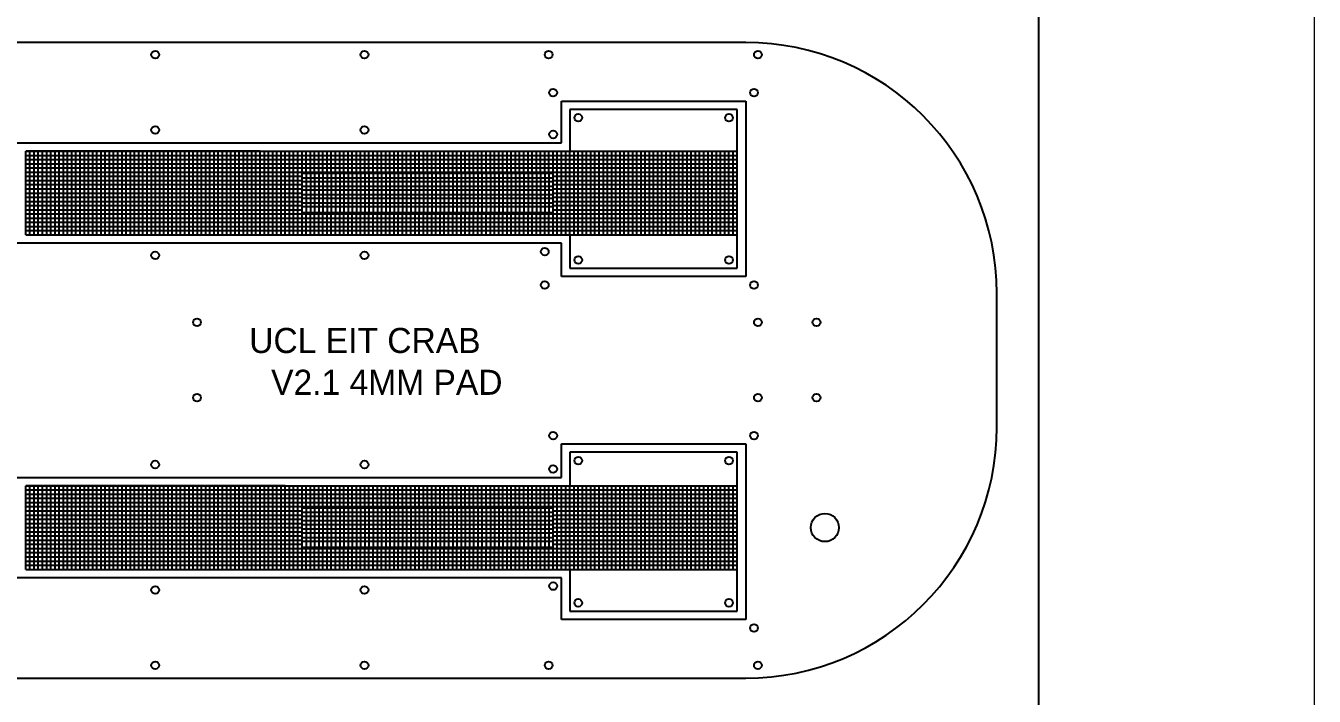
# Model space of a CAD drawing. Header units: millimetres. Extents: x 43.3 to 83.3, y 94.2 to 164.2.
# Drawn here: x 67.9 to 83.29, y 118.08 to 126.1 of the extents above; entities that cross this region are included whole.
import ezdxf

# ---------------------------------------------------------------- set-up
doc = ezdxf.new("R2010")
doc.units = ezdxf.units.MM
for name, color, linetype in [('Adhesion Layer', 52, 'Continuous'), ('Foil', 5, 'Continuous'), ('Opening', 1, 'Continuous'), ('Outline', 3, 'Continuous'), ('Rasters', 6, 'Continuous')]:
    doc.layers.add(name, color=color, linetype=linetype)

# ---------------------------------------------------------------- blocks, each defined once
blk = doc.blocks.new('*U85')
at = {"layer": 'Rasters'}
blk.add_line((0, 0.233), (0, -0.233), dxfattribs=at)
blk = doc.blocks.new('*U86')
at = {"layer": 'Rasters', "color": 0, "linetype": 'ByBlock', "lineweight": -2, "transparency": 16777216}
for p in [(0, 0), (0.05, 0), (0.1, 0), (0.15, 0), (0.2, 0), (0.25, 0), (0.3, 0), (0.35, 0), (0.4, 0), (0.45, 0), (0.5, 0), (0.55, 0), (0.6, 0), (0.65, 0), (0.7, 0), (0.75, 0), (0.8, 0), (0.85, 0), (0.9, 0), (0.95, 0), (1, 0), (1.05, 0), (1.1, 0), (1.15, 0), (1.2, 0), (1.25, 0), (1.3, 0), (1.35, 0), (1.4, 0), (1.45, 0), (1.5, 0), (1.55, 0), (1.6, 0), (1.65, 0), (1.7, 0), (1.75, 0), (1.8, 0), (1.85, 0), (1.9, 0), (1.95, 0), (2, 0), (2.05, 0), (2.1, 0), (2.15, 0), (2.2, 0), (2.25, 0), (2.3, 0), (2.35, 0), (2.4, 0), (2.45, 0), (2.5, 0), (2.55, 0), (2.6, 0), (2.65, 0), (2.7, 0), (2.75, 0), (2.8, 0), (2.85, 0), (2.9, 0)]:
    blk.add_blockref('*U85', p, dxfattribs=at)
blk = doc.blocks.new('*U92')
at = {"layer": 'Rasters'}
blk.add_line((0, 0.233), (0, -0.233), dxfattribs=at)
blk = doc.blocks.new('*U93')
at = {"layer": 'Rasters', "color": 0, "linetype": 'ByBlock', "lineweight": -2, "transparency": 16777216}
for p in [(0, 0), (0.05, 0), (0.1, 0), (0.15, 0), (0.2, 0), (0.25, 0), (0.3, 0), (0.35, 0), (0.4, 0), (0.45, 0), (0.5, 0), (0.55, 0), (0.6, 0), (0.65, 0), (0.7, 0), (0.75, 0), (0.8, 0), (0.85, 0), (0.9, 0), (0.95, 0), (1, 0), (1.05, 0), (1.1, 0), (1.15, 0), (1.2, 0), (1.25, 0), (1.3, 0), (1.35, 0), (1.4, 0), (1.45, 0), (1.5, 0), (1.55, 0), (1.6, 0), (1.65, 0), (1.7, 0), (1.75, 0), (1.8, 0), (1.85, 0), (1.9, 0), (1.95, 0), (2, 0), (2.05, 0), (2.1, 0), (2.15, 0), (2.2, 0), (2.25, 0), (2.3, 0), (2.35, 0), (2.4, 0), (2.45, 0), (2.5, 0), (2.55, 0), (2.6, 0), (2.65, 0), (2.7, 0), (2.75, 0), (2.8, 0), (2.85, 0), (2.9, 0)]:
    blk.add_blockref('*U92', p, dxfattribs=at)

msp = doc.modelspace()

# ---------------------------------------------------------------- linework, layer by layer
at = {"layer": 'Adhesion Layer'}
for p, q in [((67.9, 123.6), (67.9, 124.6)), ((67.9, 124.6), (76.4, 124.6)), ((67.9, 124.55), (76.4, 124.55)), ((67.95, 123.6), (67.95, 124.6)), ((68, 123.6), (68, 124.6)), ((68.05, 123.6), (68.05, 124.6)), ((68.1, 123.6), (68.1, 124.6)), ((68.15, 123.6), (68.15, 124.6)), ((68.2, 123.6), (68.2, 124.6)), ((68.25, 123.6), (68.25, 124.6)), ((68.3, 123.6), (68.3, 124.6)), ((68.35, 123.6), (68.35, 124.6)), ((68.4, 123.6), (68.4, 124.6)), ((68.45, 123.6), (68.45, 124.6)), ((68.5, 123.6), (68.5, 124.6)), ((68.55, 123.6), (68.55, 124.6)), ((68.6, 123.6), (68.6, 124.6)), ((68.65, 123.6), (68.65, 124.6)), ((68.7, 123.6), (68.7, 124.6)), ((68.75, 123.6), (68.75, 124.6)), ((68.8, 123.6), (68.8, 124.6)), ((68.85, 123.6), (68.85, 124.6)), ((68.9, 123.6), (68.9, 124.6)), ((68.95, 123.6), (68.95, 124.6)), ((69, 123.6), (69, 124.6)), ((69.05, 123.6), (69.05, 124.6)), ((69.1, 123.6), (69.1, 124.6)), ((69.15, 123.6), (69.15, 124.6)), ((69.2, 123.6), (69.2, 124.6)), ((69.25, 123.6), (69.25, 124.6)), ((69.3, 123.6), (69.3, 124.6)), ((69.35, 123.6), (69.35, 124.6)), ((69.4, 123.6), (69.4, 124.6)), ((69.45, 123.6), (69.45, 124.6)), ((69.5, 123.6), (69.5, 124.6)), ((69.55, 123.6), (69.55, 124.6)), ((69.6, 123.6), (69.6, 124.6)), ((69.65, 123.6), (69.65, 124.6)), ((69.7, 123.6), (69.7, 124.6)), ((69.75, 123.6), (69.75, 124.6)), ((69.8, 123.6), (69.8, 124.6)), ((69.85, 123.6), (69.85, 124.6)), ((69.9, 123.6), (69.9, 124.6)), ((69.95, 123.6), (69.95, 124.6)), ((70, 123.6), (70, 124.6)), ((70.05, 123.6), (70.05, 124.6)), ((70.1, 123.6), (70.1, 124.6)), ((70.15, 123.6), (70.15, 124.6)), ((70.2, 123.6), (70.2, 124.6)), ((70.25, 123.6), (70.25, 124.6)), ((70.3, 123.6), (70.3, 124.6)), ((70.35, 123.6), (70.35, 124.6)), ((70.4, 123.6), (70.4, 124.6)), ((70.45, 123.6), (70.45, 124.6)), ((70.5, 123.6), (70.5, 124.6)), ((70.55, 123.6), (70.55, 124.6)), ((70.6, 123.6), (70.6, 124.6)), ((70.65, 123.6), (70.65, 124.6)), ((70.7, 123.6), (70.7, 124.6)), ((70.75, 123.6), (70.75, 124.6)), ((70.8, 123.6), (70.8, 124.6)), ((70.85, 123.6), (70.85, 124.6)), ((70.9, 123.6), (70.9, 124.6)), ((70.95, 123.6), (70.95, 124.6)), ((71, 123.6), (71, 124.6)), ((71.05, 123.6), (71.05, 124.6)), ((71.1, 123.6), (71.1, 124.6)), ((71.15, 123.6), (71.15, 124.6)), ((71.2, 123.6), (71.2, 124.6)), ((71.25, 124.333), (71.25, 124.6)), ((71.3, 124.333), (71.3, 124.6)), ((71.35, 124.333), (71.35, 124.6)), ((71.4, 124.333), (71.4, 124.6)), ((71.45, 124.333), (71.45, 124.6)), ((71.5, 124.333), (71.5, 124.6)), ((71.55, 124.333), (71.55, 124.6)), ((71.6, 124.333), (71.6, 124.6)), ((71.65, 124.333), (71.65, 124.6)), ((71.7, 124.333), (71.7, 124.6)), ((71.75, 124.333), (71.75, 124.6)), ((71.8, 124.333), (71.8, 124.6)), ((71.85, 124.333), (71.85, 124.6)), ((71.9, 124.333), (71.9, 124.6)), ((71.95, 124.333), (71.95, 124.6)), ((72, 124.333), (72, 124.6)), ((72.05, 124.333), (72.05, 124.6)), ((72.1, 124.333), (72.1, 124.6)), ((72.15, 124.333), (72.15, 124.6)), ((72.2, 124.333), (72.2, 124.6)), ((72.25, 124.333), (72.25, 124.6)), ((72.3, 124.333), (72.3, 124.6)), ((72.35, 124.333), (72.35, 124.6)), ((72.4, 124.333), (72.4, 124.6)), ((72.45, 124.333), (72.45, 124.6)), ((72.5, 124.333), (72.5, 124.6)), ((72.55, 124.333), (72.55, 124.6)), ((72.6, 124.333), (72.6, 124.6)), ((72.65, 124.333), (72.65, 124.6)), ((72.7, 124.333), (72.7, 124.6)), ((72.75, 124.333), (72.75, 124.6)), ((72.8, 124.333), (72.8, 124.6)), ((72.85, 124.333), (72.85, 124.6)), ((72.9, 124.333), (72.9, 124.6)), ((72.95, 124.333), (72.95, 124.6)), ((73, 124.333), (73, 124.6)), ((73.05, 124.333), (73.05, 124.6)), ((73.1, 124.333), (73.1, 124.6)), ((73.15, 124.333), (73.15, 124.6)), ((73.2, 124.333), (73.2, 124.6)), ((73.25, 124.333), (73.25, 124.6)), ((73.3, 124.333), (73.3, 124.6)), ((73.35, 124.333), (73.35, 124.6)), ((73.4, 124.333), (73.4, 124.6)), ((73.45, 124.333), (73.45, 124.6)), ((73.5, 124.333), (73.5, 124.6)), ((73.55, 124.333), (73.55, 124.6)), ((73.6, 124.333), (73.6, 124.6)), ((73.65, 124.333), (73.65, 124.6)), ((73.7, 124.333), (73.7, 124.6)), ((73.75, 124.333), (73.75, 124.6)), ((73.8, 124.333), (73.8, 124.6)), ((73.85, 124.333), (73.85, 124.6)), ((73.9, 124.333), (73.9, 124.6)), ((73.95, 124.333), (73.95, 124.6)), ((74, 124.333), (74, 124.6)), ((74.05, 124.333), (74.05, 124.6)), ((74.1, 124.333), (74.1, 124.6)), ((74.15, 124.333), (74.15, 124.6)), ((74.2, 123.6), (74.2, 124.6)), ((74.25, 123.6), (74.25, 124.6)), ((74.3, 123.6), (74.3, 124.6)), ((74.35, 123.6), (74.35, 124.6)), ((74.4, 123.6), (74.4, 124.6)), ((74.45, 123.6), (74.45, 124.6)), ((74.5, 123.6), (74.5, 124.6)), ((74.55, 123.6), (74.55, 124.6)), ((74.6, 123.6), (74.6, 124.6)), ((74.65, 123.6), (74.65, 124.6)), ((74.7, 123.6), (74.7, 124.6)), ((74.75, 123.6), (74.75, 124.6)), ((74.8, 123.6), (74.8, 124.6)), ((74.85, 123.6), (74.85, 124.6)), ((74.9, 123.6), (74.9, 124.6)), ((74.95, 123.6), (74.95, 124.6)), ((75, 123.6), (75, 124.6)), ((75.05, 123.6), (75.05, 124.6)), ((75.1, 123.6), (75.1, 124.6)), ((75.15, 123.6), (75.15, 124.6)), ((75.2, 123.6), (75.2, 124.6)), ((75.25, 123.6), (75.25, 124.6)), ((75.3, 123.6), (75.3, 124.6)), ((75.35, 123.6), (75.35, 124.6)), ((75.4, 123.6), (75.4, 124.6)), ((75.45, 123.6), (75.45, 124.6)), ((75.5, 123.6), (75.5, 124.6)), ((75.55, 123.6), (75.55, 124.6)), ((75.6, 123.6), (75.6, 124.6)), ((75.65, 123.6), (75.65, 124.6)), ((75.7, 123.6), (75.7, 124.6)), ((75.75, 123.6), (75.75, 124.6)), ((75.8, 123.6), (75.8, 124.6)), ((75.85, 123.6), (75.85, 124.6)), ((75.9, 123.6), (75.9, 124.6)), ((75.95, 123.6), (75.95, 124.6)), ((76, 123.6), (76, 124.6)), ((76.05, 123.6), (76.05, 124.6)), ((76.1, 123.6), (76.1, 124.6)), ((76.15, 123.6), (76.15, 124.6)), ((76.2, 123.6), (76.2, 124.6)), ((76.25, 123.6), (76.25, 124.6)), ((76.3, 123.6), (76.3, 124.6)), ((76.35, 123.6), (76.35, 124.6)), ((76.4, 123.6), (76.4, 124.6)), ((67.9, 124.5), (76.4, 124.5)), ((67.9, 124.45), (76.4, 124.45)), ((67.9, 124.4), (76.4, 124.4)), ((67.9, 124.35), (76.4, 124.35)), ((67.9, 124.3), (71.2, 124.3)), ((67.9, 124.25), (71.2, 124.25)), ((74.2, 124.3), (76.4, 124.3)), ((74.2, 124.25), (76.4, 124.25)), ((67.9, 124.2), (71.2, 124.2)), ((67.9, 124.15), (71.2, 124.15)), ((67.9, 124.1), (71.2, 124.1)), ((74.2, 124.2), (76.4, 124.2)), ((74.2, 124.15), (76.4, 124.15)), ((74.2, 124.1), (76.4, 124.1)), ((67.9, 124.05), (71.2, 124.05)), ((67.9, 124), (71.2, 124)), ((67.9, 123.95), (71.2, 123.95)), ((74.2, 124.05), (76.4, 124.05)), ((74.2, 124), (76.4, 124)), ((74.2, 123.95), (76.4, 123.95)), ((67.9, 123.9), (71.2, 123.9)), ((67.9, 123.85), (76.4, 123.85)), ((67.9, 123.8), (76.4, 123.8)), ((71.25, 123.6), (71.25, 123.867)), ((71.3, 123.6), (71.3, 123.867)), ((71.35, 123.6), (71.35, 123.867)), ((71.4, 123.6), (71.4, 123.867)), ((71.45, 123.6), (71.45, 123.867)), ((71.5, 123.6), (71.5, 123.867)), ((71.55, 123.6), (71.55, 123.867)), ((71.6, 123.6), (71.6, 123.867)), ((71.65, 123.6), (71.65, 123.867)), ((71.7, 123.6), (71.7, 123.867)), ((71.75, 123.6), (71.75, 123.867)), ((71.8, 123.6), (71.8, 123.867)), ((71.85, 123.6), (71.85, 123.867)), ((71.9, 123.6), (71.9, 123.867)), ((71.95, 123.6), (71.95, 123.867)), ((72, 123.6), (72, 123.867)), ((72.05, 123.6), (72.05, 123.867)), ((72.1, 123.6), (72.1, 123.867)), ((72.15, 123.6), (72.15, 123.867)), ((72.2, 123.6), (72.2, 123.867)), ((72.25, 123.6), (72.25, 123.867)), ((72.3, 123.6), (72.3, 123.867)), ((72.35, 123.6), (72.35, 123.867)), ((72.4, 123.6), (72.4, 123.867)), ((72.45, 123.6), (72.45, 123.867)), ((72.5, 123.6), (72.5, 123.867)), ((72.55, 123.6), (72.55, 123.867)), ((72.6, 123.6), (72.6, 123.867)), ((72.65, 123.6), (72.65, 123.867)), ((72.7, 123.6), (72.7, 123.867)), ((72.75, 123.6), (72.75, 123.867)), ((72.8, 123.6), (72.8, 123.867)), ((72.85, 123.6), (72.85, 123.867)), ((72.9, 123.6), (72.9, 123.867)), ((72.95, 123.6), (72.95, 123.867)), ((73, 123.6), (73, 123.867)), ((73.05, 123.6), (73.05, 123.867)), ((73.1, 123.6), (73.1, 123.867)), ((73.15, 123.6), (73.15, 123.867)), ((73.2, 123.6), (73.2, 123.867)), ((73.25, 123.6), (73.25, 123.867)), ((73.3, 123.6), (73.3, 123.867)), ((73.35, 123.6), (73.35, 123.867)), ((73.4, 123.6), (73.4, 123.867)), ((73.45, 123.6), (73.45, 123.867)), ((73.5, 123.6), (73.5, 123.867)), ((73.55, 123.6), (73.55, 123.867)), ((73.6, 123.6), (73.6, 123.867)), ((73.65, 123.6), (73.65, 123.867)), ((73.7, 123.6), (73.7, 123.867)), ((73.75, 123.6), (73.75, 123.867)), ((73.8, 123.6), (73.8, 123.867)), ((73.85, 123.6), (73.85, 123.867)), ((73.9, 123.6), (73.9, 123.867)), ((73.95, 123.6), (73.95, 123.867)), ((74, 123.6), (74, 123.867)), ((74.05, 123.6), (74.05, 123.867)), ((74.1, 123.6), (74.1, 123.867)), ((74.15, 123.6), (74.15, 123.867)), ((74.2, 123.9), (76.4, 123.9)), ((67.9, 123.75), (76.4, 123.75)), ((67.9, 123.7), (76.4, 123.7)), ((67.9, 123.65), (76.4, 123.65)), ((67.9, 123.6), (76.4, 123.6)), ((67.9, 119.6), (67.9, 120.6)), ((67.9, 120.6), (76.4, 120.6)), ((67.9, 120.55), (76.4, 120.55)), ((67.95, 119.6), (67.95, 120.6)), ((68, 119.6), (68, 120.6)), ((68.05, 119.6), (68.05, 120.6)), ((68.1, 119.6), (68.1, 120.6)), ((68.15, 119.6), (68.15, 120.6)), ((68.2, 119.6), (68.2, 120.6)), ((68.25, 119.6), (68.25, 120.6)), ((68.3, 119.6), (68.3, 120.6)), ((68.35, 119.6), (68.35, 120.6)), ((68.4, 119.6), (68.4, 120.6)), ((68.45, 119.6), (68.45, 120.6)), ((68.5, 119.6), (68.5, 120.6)), ((68.55, 119.6), (68.55, 120.6)), ((68.6, 119.6), (68.6, 120.6)), ((68.65, 119.6), (68.65, 120.6)), ((68.7, 119.6), (68.7, 120.6)), ((68.75, 119.6), (68.75, 120.6)), ((68.8, 119.6), (68.8, 120.6)), ((68.85, 119.6), (68.85, 120.6)), ((68.9, 119.6), (68.9, 120.6)), ((68.95, 119.6), (68.95, 120.6)), ((69, 119.6), (69, 120.6)), ((69.05, 119.6), (69.05, 120.6)), ((69.1, 119.6), (69.1, 120.6)), ((69.15, 119.6), (69.15, 120.6)), ((69.2, 119.6), (69.2, 120.6)), ((69.25, 119.6), (69.25, 120.6)), ((69.3, 119.6), (69.3, 120.6)), ((69.35, 119.6), (69.35, 120.6)), ((69.4, 119.6), (69.4, 120.6)), ((69.45, 119.6), (69.45, 120.6)), ((69.5, 119.6), (69.5, 120.6)), ((69.55, 119.6), (69.55, 120.6)), ((69.6, 119.6), (69.6, 120.6)), ((69.65, 119.6), (69.65, 120.6)), ((69.7, 119.6), (69.7, 120.6)), ((69.75, 119.6), (69.75, 120.6)), ((69.8, 119.6), (69.8, 120.6)), ((69.85, 119.6), (69.85, 120.6)), ((69.9, 119.6), (69.9, 120.6)), ((69.95, 119.6), (69.95, 120.6)), ((70, 119.6), (70, 120.6)), ((70.05, 119.6), (70.05, 120.6)), ((70.1, 119.6), (70.1, 120.6)), ((70.15, 119.6), (70.15, 120.6)), ((70.2, 119.6), (70.2, 120.6)), ((70.25, 119.6), (70.25, 120.6)), ((70.3, 119.6), (70.3, 120.6)), ((70.35, 119.6), (70.35, 120.6)), ((70.4, 119.6), (70.4, 120.6)), ((70.45, 119.6), (70.45, 120.6)), ((70.5, 119.6), (70.5, 120.6)), ((70.55, 119.6), (70.55, 120.6)), ((70.6, 119.6), (70.6, 120.6)), ((70.65, 119.6), (70.65, 120.6)), ((70.7, 119.6), (70.7, 120.6)), ((70.75, 119.6), (70.75, 120.6)), ((70.8, 119.6), (70.8, 120.6)), ((70.85, 119.6), (70.85, 120.6)), ((70.9, 119.6), (70.9, 120.6)), ((70.95, 119.6), (70.95, 120.6)), ((71, 119.6), (71, 120.6)), ((71.05, 119.6), (71.05, 120.6)), ((71.1, 119.6), (71.1, 120.6)), ((71.15, 119.6), (71.15, 120.6)), ((71.2, 119.6), (71.2, 120.6)), ((71.25, 120.333), (71.25, 120.6)), ((71.3, 120.333), (71.3, 120.6)), ((71.35, 120.333), (71.35, 120.6)), ((71.4, 120.333), (71.4, 120.6)), ((71.45, 120.333), (71.45, 120.6)), ((71.5, 120.333), (71.5, 120.6)), ((71.55, 120.333), (71.55, 120.6)), ((71.6, 120.333), (71.6, 120.6)), ((71.65, 120.333), (71.65, 120.6)), ((71.7, 120.333), (71.7, 120.6)), ((71.75, 120.333), (71.75, 120.6)), ((71.8, 120.333), (71.8, 120.6)), ((71.85, 120.333), (71.85, 120.6)), ((71.9, 120.333), (71.9, 120.6)), ((71.95, 120.333), (71.95, 120.6)), ((72, 120.333), (72, 120.6)), ((72.05, 120.333), (72.05, 120.6)), ((72.1, 120.333), (72.1, 120.6)), ((72.15, 120.333), (72.15, 120.6)), ((72.2, 120.333), (72.2, 120.6)), ((72.25, 120.333), (72.25, 120.6)), ((72.3, 120.333), (72.3, 120.6)), ((72.35, 120.333), (72.35, 120.6)), ((72.4, 120.333), (72.4, 120.6)), ((72.45, 120.333), (72.45, 120.6)), ((72.5, 120.333), (72.5, 120.6)), ((72.55, 120.333), (72.55, 120.6)), ((72.6, 120.333), (72.6, 120.6)), ((72.65, 120.333), (72.65, 120.6)), ((72.7, 120.333), (72.7, 120.6)), ((72.75, 120.333), (72.75, 120.6)), ((72.8, 120.333), (72.8, 120.6)), ((72.85, 120.333), (72.85, 120.6)), ((72.9, 120.333), (72.9, 120.6)), ((72.95, 120.333), (72.95, 120.6)), ((73, 120.333), (73, 120.6)), ((73.05, 120.333), (73.05, 120.6)), ((73.1, 120.333), (73.1, 120.6)), ((73.15, 120.333), (73.15, 120.6)), ((73.2, 120.333), (73.2, 120.6)), ((73.25, 120.333), (73.25, 120.6)), ((73.3, 120.333), (73.3, 120.6)), ((73.35, 120.333), (73.35, 120.6)), ((73.4, 120.333), (73.4, 120.6)), ((73.45, 120.333), (73.45, 120.6)), ((73.5, 120.333), (73.5, 120.6)), ((73.55, 120.333), (73.55, 120.6)), ((73.6, 120.333), (73.6, 120.6)), ((73.65, 120.333), (73.65, 120.6)), ((73.7, 120.333), (73.7, 120.6)), ((73.75, 120.333), (73.75, 120.6)), ((73.8, 120.333), (73.8, 120.6)), ((73.85, 120.333), (73.85, 120.6)), ((73.9, 120.333), (73.9, 120.6)), ((73.95, 120.333), (73.95, 120.6)), ((74, 120.333), (74, 120.6)), ((74.05, 120.333), (74.05, 120.6)), ((74.1, 120.333), (74.1, 120.6)), ((74.15, 120.333), (74.15, 120.6)), ((74.2, 119.6), (74.2, 120.6)), ((74.25, 119.6), (74.25, 120.6)), ((74.3, 119.6), (74.3, 120.6)), ((74.35, 119.6), (74.35, 120.6)), ((74.4, 119.6), (74.4, 120.6)), ((74.45, 119.6), (74.45, 120.6)), ((74.5, 119.6), (74.5, 120.6)), ((74.55, 119.6), (74.55, 120.6)), ((74.6, 119.6), (74.6, 120.6)), ((74.65, 119.6), (74.65, 120.6)), ((74.7, 119.6), (74.7, 120.6)), ((74.75, 119.6), (74.75, 120.6)), ((74.8, 119.6), (74.8, 120.6)), ((74.85, 119.6), (74.85, 120.6)), ((74.9, 119.6), (74.9, 120.6)), ((74.95, 119.6), (74.95, 120.6)), ((75, 119.6), (75, 120.6)), ((75.05, 119.6), (75.05, 120.6)), ((75.1, 119.6), (75.1, 120.6)), ((75.15, 119.6), (75.15, 120.6)), ((75.2, 119.6), (75.2, 120.6)), ((75.25, 119.6), (75.25, 120.6)), ((75.3, 119.6), (75.3, 120.6)), ((75.35, 119.6), (75.35, 120.6)), ((75.4, 119.6), (75.4, 120.6)), ((75.45, 119.6), (75.45, 120.6)), ((75.5, 119.6), (75.5, 120.6)), ((75.55, 119.6), (75.55, 120.6)), ((75.6, 119.6), (75.6, 120.6)), ((75.65, 119.6), (75.65, 120.6)), ((75.7, 119.6), (75.7, 120.6)), ((75.75, 119.6), (75.75, 120.6)), ((75.8, 119.6), (75.8, 120.6)), ((75.85, 119.6), (75.85, 120.6)), ((75.9, 119.6), (75.9, 120.6)), ((75.95, 119.6), (75.95, 120.6)), ((76, 119.6), (76, 120.6)), ((76.05, 119.6), (76.05, 120.6)), ((76.1, 119.6), (76.1, 120.6)), ((76.15, 119.6), (76.15, 120.6)), ((76.2, 119.6), (76.2, 120.6)), ((76.25, 119.6), (76.25, 120.6)), ((76.3, 119.6), (76.3, 120.6)), ((76.35, 119.6), (76.35, 120.6)), ((76.4, 119.6), (76.4, 120.6)), ((67.9, 120.5), (76.4, 120.5)), ((67.9, 120.45), (76.4, 120.45)), ((67.9, 120.4), (76.4, 120.4)), ((67.9, 120.35), (76.4, 120.35)), ((67.9, 120.3), (71.2, 120.3)), ((67.9, 120.25), (71.2, 120.25)), ((74.2, 120.3), (76.4, 120.3)), ((74.2, 120.25), (76.4, 120.25)), ((67.9, 120.2), (71.2, 120.2)), ((67.9, 120.15), (71.2, 120.15)), ((67.9, 120.1), (71.2, 120.1)), ((74.2, 120.2), (76.4, 120.2)), ((74.2, 120.15), (76.4, 120.15)), ((74.2, 120.1), (76.4, 120.1)), ((67.9, 120.05), (71.2, 120.05)), ((67.9, 120), (71.2, 120)), ((67.9, 119.95), (71.2, 119.95)), ((74.2, 120.05), (76.4, 120.05)), ((74.2, 120), (76.4, 120)), ((74.2, 119.95), (76.4, 119.95)), ((67.9, 119.9), (71.2, 119.9)), ((67.9, 119.85), (76.4, 119.85)), ((67.9, 119.8), (76.4, 119.8)), ((67.9, 119.75), (76.4, 119.75)), ((71.25, 119.6), (71.25, 119.867)), ((71.3, 119.6), (71.3, 119.867)), ((71.35, 119.6), (71.35, 119.867)), ((71.4, 119.6), (71.4, 119.867)), ((71.45, 119.6), (71.45, 119.867)), ((71.5, 119.6), (71.5, 119.867)), ((71.55, 119.6), (71.55, 119.867)), ((71.6, 119.6), (71.6, 119.867)), ((71.65, 119.6), (71.65, 119.867)), ((71.7, 119.6), (71.7, 119.867)), ((71.75, 119.6), (71.75, 119.867)), ((71.8, 119.6), (71.8, 119.867)), ((71.85, 119.6), (71.85, 119.867)), ((71.9, 119.6), (71.9, 119.867)), ((71.95, 119.6), (71.95, 119.867)), ((72, 119.6), (72, 119.867)), ((72.05, 119.6), (72.05, 119.867)), ((72.1, 119.6), (72.1, 119.867)), ((72.15, 119.6), (72.15, 119.867)), ((72.2, 119.6), (72.2, 119.867)), ((72.25, 119.6), (72.25, 119.867)), ((72.3, 119.6), (72.3, 119.867)), ((72.35, 119.6), (72.35, 119.867)), ((72.4, 119.6), (72.4, 119.867)), ((72.45, 119.6), (72.45, 119.867)), ((72.5, 119.6), (72.5, 119.867)), ((72.55, 119.6), (72.55, 119.867)), ((72.6, 119.6), (72.6, 119.867)), ((72.65, 119.6), (72.65, 119.867)), ((72.7, 119.6), (72.7, 119.867)), ((72.75, 119.6), (72.75, 119.867)), ((72.8, 119.6), (72.8, 119.867)), ((72.85, 119.6), (72.85, 119.867)), ((72.9, 119.6), (72.9, 119.867)), ((72.95, 119.6), (72.95, 119.867)), ((73, 119.6), (73, 119.867)), ((73.05, 119.6), (73.05, 119.867)), ((73.1, 119.6), (73.1, 119.867)), ((73.15, 119.6), (73.15, 119.867)), ((73.2, 119.6), (73.2, 119.867)), ((73.25, 119.6), (73.25, 119.867)), ((73.3, 119.6), (73.3, 119.867)), ((73.35, 119.6), (73.35, 119.867)), ((73.4, 119.6), (73.4, 119.867)), ((73.45, 119.6), (73.45, 119.867)), ((73.5, 119.6), (73.5, 119.867)), ((73.55, 119.6), (73.55, 119.867)), ((73.6, 119.6), (73.6, 119.867)), ((73.65, 119.6), (73.65, 119.867)), ((73.7, 119.6), (73.7, 119.867)), ((73.75, 119.6), (73.75, 119.867)), ((73.8, 119.6), (73.8, 119.867)), ((73.85, 119.6), (73.85, 119.867)), ((73.9, 119.6), (73.9, 119.867)), ((73.95, 119.6), (73.95, 119.867)), ((74, 119.6), (74, 119.867)), ((74.05, 119.6), (74.05, 119.867)), ((74.1, 119.6), (74.1, 119.867)), ((74.15, 119.6), (74.15, 119.867)), ((74.2, 119.9), (76.4, 119.9)), ((67.9, 119.7), (76.4, 119.7)), ((67.9, 119.65), (76.4, 119.65)), ((67.9, 119.6), (76.4, 119.6))]:
    msp.add_line(p, q, dxfattribs=at)
at = {"layer": 'Foil'}
for p, q in [((70.7, 125.9), (63.2, 125.9)), ((74.4, 125.9), (70.7, 125.9)), ((76.4, 125.9), (74.4, 125.9)), ((76.5, 125.9), (76.4, 125.9)), ((74.3, 124.7), (74.3, 125.2)), ((74.3, 125.2), (74.4, 125.2)), ((74.4, 125.2), (76.5, 125.2)), ((76.5, 125.2), (76.5, 124.1)), ((76.4, 125.1), (74.4, 125.1)), ((74.4, 125.1), (74.4, 124.6)), ((76.4, 123.2), (76.4, 125.1)), ((63.4, 124.7), (68.1, 124.7)), ((68.1, 124.7), (70.7, 124.7)), ((70.7, 124.7), (74.3, 124.7)), ((70.7, 124.6), (67.9, 124.6)), ((70.7, 124.6), (74.4, 124.6)), ((76.5, 124.1), (76.5, 123.1)), ((67.9, 123.6), (70.7, 123.6)), ((70.7, 123.6), (74.4, 123.6)), ((74.4, 123.6), (74.4, 123.2)), ((68, 123.5), (64.3, 123.5)), ((70.7, 123.5), (68, 123.5)), ((74.2, 123.5), (70.7, 123.5)), ((74.3, 123.5), (74.2, 123.5)), ((74.3, 123.1), (74.3, 123.5)), ((74.4, 123.2), (76.4, 123.2)), ((74.4, 123.1), (74.3, 123.1)), ((76.5, 123.1), (74.4, 123.1)), ((79.5, 121.3), (79.5, 122.9)), ((74.3, 120.7), (74.3, 121.1)), ((74.3, 121.1), (74.4, 121.1)), ((74.4, 121.1), (76.5, 121.1)), ((76.4, 121), (74.4, 121)), ((74.4, 121), (74.4, 120.6)), ((76.4, 119.1), (76.4, 121)), ((76.5, 121.1), (76.5, 120.1)), ((64.4, 120.7), (68, 120.7)), ((68, 120.7), (70.7, 120.7)), ((70.7, 120.7), (74.3, 120.7)), ((70.7, 120.6), (67.9, 120.6)), ((71, 120.6), (70.7, 120.6)), ((71, 120.6), (74.4, 120.6)), ((76.5, 120.1), (76.5, 119)), ((67.9, 119.6), (70.7, 119.6)), ((70.7, 119.6), (74.4, 119.6)), ((74.4, 119.6), (74.4, 119.1)), ((68.1, 119.5), (64.4, 119.5)), ((70.7, 119.5), (68.1, 119.5)), ((74.2, 119.5), (70.7, 119.5)), ((74.3, 119.5), (74.2, 119.5)), ((74.3, 119), (74.3, 119.5)), ((74.4, 119), (74.3, 119)), ((74.4, 119.1), (76.4, 119.1)), ((76.5, 119), (74.4, 119)), ((64.2, 118.3), (70.7, 118.3)), ((70.7, 118.3), (74.2, 118.3)), ((74.2, 118.3), (76.4, 118.3)), ((76.4, 118.3), (76.5, 118.3))]:
    msp.add_line(p, q, dxfattribs=at)
for centre, radius in [((69.446, 125.754), 0.0463), ((71.946, 125.754), 0.0463), ((74.146, 125.754), 0.0463), ((76.646, 125.754), 0.0463), ((74.2, 125.3), 0.0463), ((76.6, 125.3), 0.0463), ((74.5, 125), 0.0463), ((76.3, 125), 0.0463), ((69.446, 124.854), 0.0463), ((71.946, 124.854), 0.0463), ((74.2, 124.8), 0.0463), ((74.1, 123.4), 0.0463), ((69.446, 123.354), 0.0463), ((71.946, 123.354), 0.0463), ((74.5, 123.3), 0.0463), ((76.3, 123.3), 0.0463), ((74.1, 123), 0.0463), ((76.6, 123), 0.0463), ((69.946, 122.554), 0.0463), ((76.646, 122.554), 0.0463), ((77.346, 122.554), 0.0463), ((69.946, 121.654), 0.0463), ((76.646, 121.654), 0.0463), ((77.346, 121.654), 0.0463), ((74.2, 121.2), 0.0463), ((76.6, 121.2), 0.0463), ((69.446, 120.854), 0.0463), ((71.946, 120.854), 0.0463), ((74.2, 120.8), 0.0463), ((74.5, 120.9), 0.0463), ((76.3, 120.9), 0.0463), ((77.446, 120.1), 0.168), ((74.2, 119.4), 0.0463), ((69.446, 119.354), 0.0463), ((71.946, 119.354), 0.0463), ((74.5, 119.2), 0.0463), ((76.3, 119.2), 0.0463), ((76.6, 118.9), 0.0463), ((69.446, 118.454), 0.0463), ((71.946, 118.454), 0.0463), ((74.146, 118.454), 0.0463), ((76.646, 118.454), 0.0463)]:
    msp.add_circle(centre, radius, dxfattribs=at)
for centre, start, end in [((76.5, 122.9), 0, 90), ((76.5, 121.3), 270, 360)]:
    msp.add_arc(centre, 3, start, end, dxfattribs=at)
at = {"layer": 'Opening', "linetype": 'Continuous', "lineweight": 0}
for p, q in [((83.292, 164.211), (83.292, 94.211)), ((71.2, 123.867), (71.2, 124.333)), ((71.2, 124.333), (74.2, 124.333)), ((74.2, 124.333), (74.2, 123.867)), ((74.2, 123.867), (71.2, 123.867)), ((71.2, 119.867), (71.2, 120.333)), ((71.2, 120.333), (74.2, 120.333)), ((74.2, 120.333), (74.2, 119.867)), ((74.2, 119.867), (71.2, 119.867))]:
    msp.add_line(p, q, dxfattribs=at)
at = {"layer": 'Outline'}
msp.add_line((80, 147.8), (80, 115.1), dxfattribs=at)
at = {"layer": 'Rasters'}
for p, q in [((71.2, 124.283), (74.2, 124.283)), ((74.2, 124.233), (71.2, 124.233)), ((71.25, 124.333), (71.25, 124.333)), ((71.2, 124.183), (74.2, 124.183)), ((74.2, 124.133), (71.2, 124.133)), ((71.2, 124.083), (74.2, 124.083)), ((74.2, 124.033), (71.2, 124.033)), ((71.2, 123.983), (74.2, 123.983)), ((74.2, 123.933), (71.2, 123.933)), ((71.2, 120.283), (74.2, 120.283)), ((74.2, 120.233), (71.2, 120.233)), ((71.25, 120.333), (71.25, 120.333)), ((71.2, 120.183), (74.2, 120.183)), ((74.2, 120.133), (71.2, 120.133)), ((71.2, 120.083), (74.2, 120.083)), ((74.2, 120.033), (71.2, 120.033)), ((71.2, 119.983), (74.2, 119.983)), ((74.2, 119.933), (71.2, 119.933))]:
    msp.add_line(p, q, dxfattribs=at)

# ---------------------------------------------------------------- block references
for name, p in [('*U86', (71.25, 124.1)), ('*U93', (71.25, 120.1))]:
    msp.add_blockref(name, p, dxfattribs=at)

# ---------------------------------------------------------------- texts
at = {"layer": 'Foil'}
for s, p in [('UCL EIT CRAB', (70.569, 122.187)), ('V2.1 4MM PAD', (70.831, 121.687))]:
    msp.add_text(s, height=0.3, dxfattribs=at).set_placement(p)

doc.saveas('drawing.dxf')
